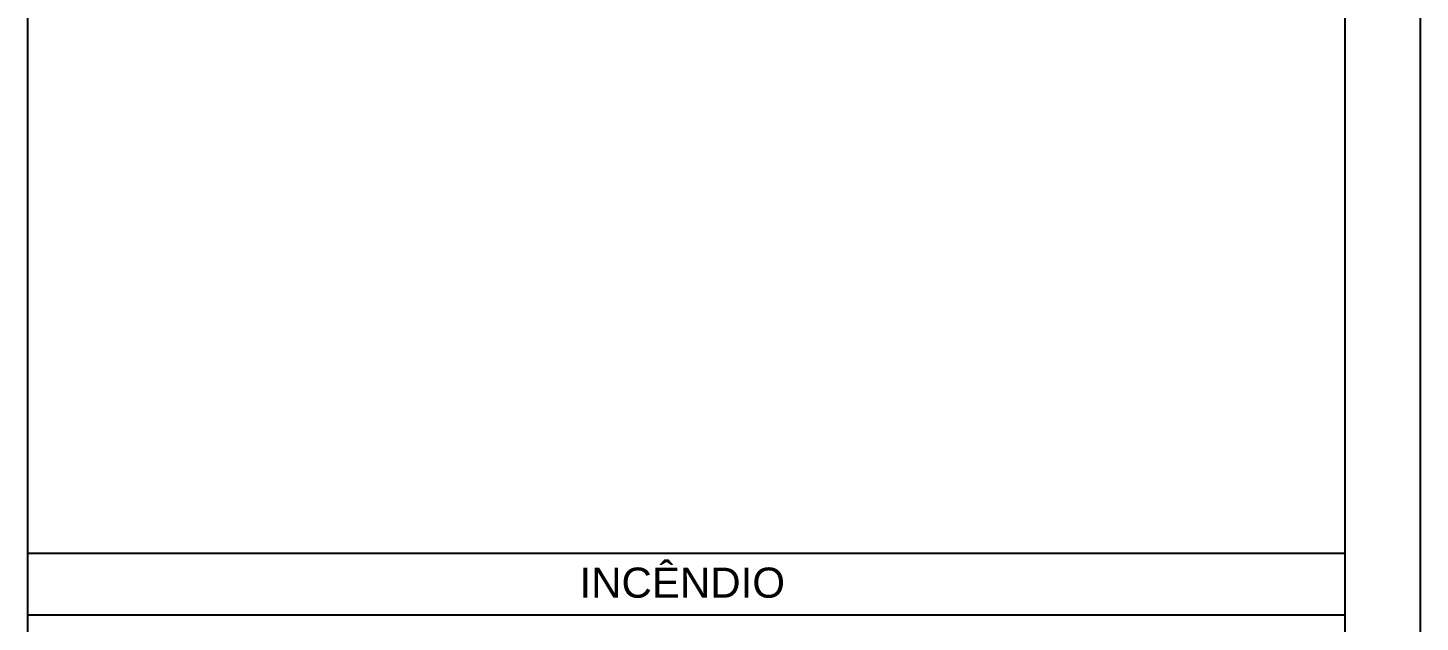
# Model space of a CAD drawing. Extents: x 0 to 119, y 0 to 84.
# Drawn here: x 100.4 to 118.9, y 43.03 to 50.93 of the extents above; entities that cross this region are included whole.
import ezdxf

# ---------------------------------------------------------------- set-up
doc = ezdxf.new("R2010")
doc.units = 0
doc.header["$MEASUREMENT"] = 0
doc.layers.add('40', color=7, linetype='CONTINUOUS')
doc.layers.add('7', color=232, linetype='CONTINUOUS')
doc.styles.add('TQS_ARIAL', font='arial.ttf')

msp = doc.modelspace()

# ---------------------------------------------------------------- linework, layer by layer
at = {"layer": '40', "linetype": 'Continuous'}
for p, q in [((118.9, 84.099998), (118.9, 29.699798)), ((100.4, 0.999998), (100.4, 83.099999)), ((100.4, 43.94436), (117.9, 43.94436)), ((100.4, 43.124277), (117.9, 43.124277))]:
    msp.add_line(p, q, dxfattribs=at)
at = {"layer": '7', "color": 232, "linetype": 'Continuous'}
msp.add_line((117.9, 83.099998), (117.9, 0.999998), dxfattribs=at)

# ---------------------------------------------------------------- texts
at = {"layer": '40', "linetype": 'Continuous', "style": 'TQS_ARIAL'}
msp.add_text('INCÊNDIO', height=0.4, dxfattribs=at).set_placement((107.729265, 43.351626))

doc.saveas('drawing.dxf')
